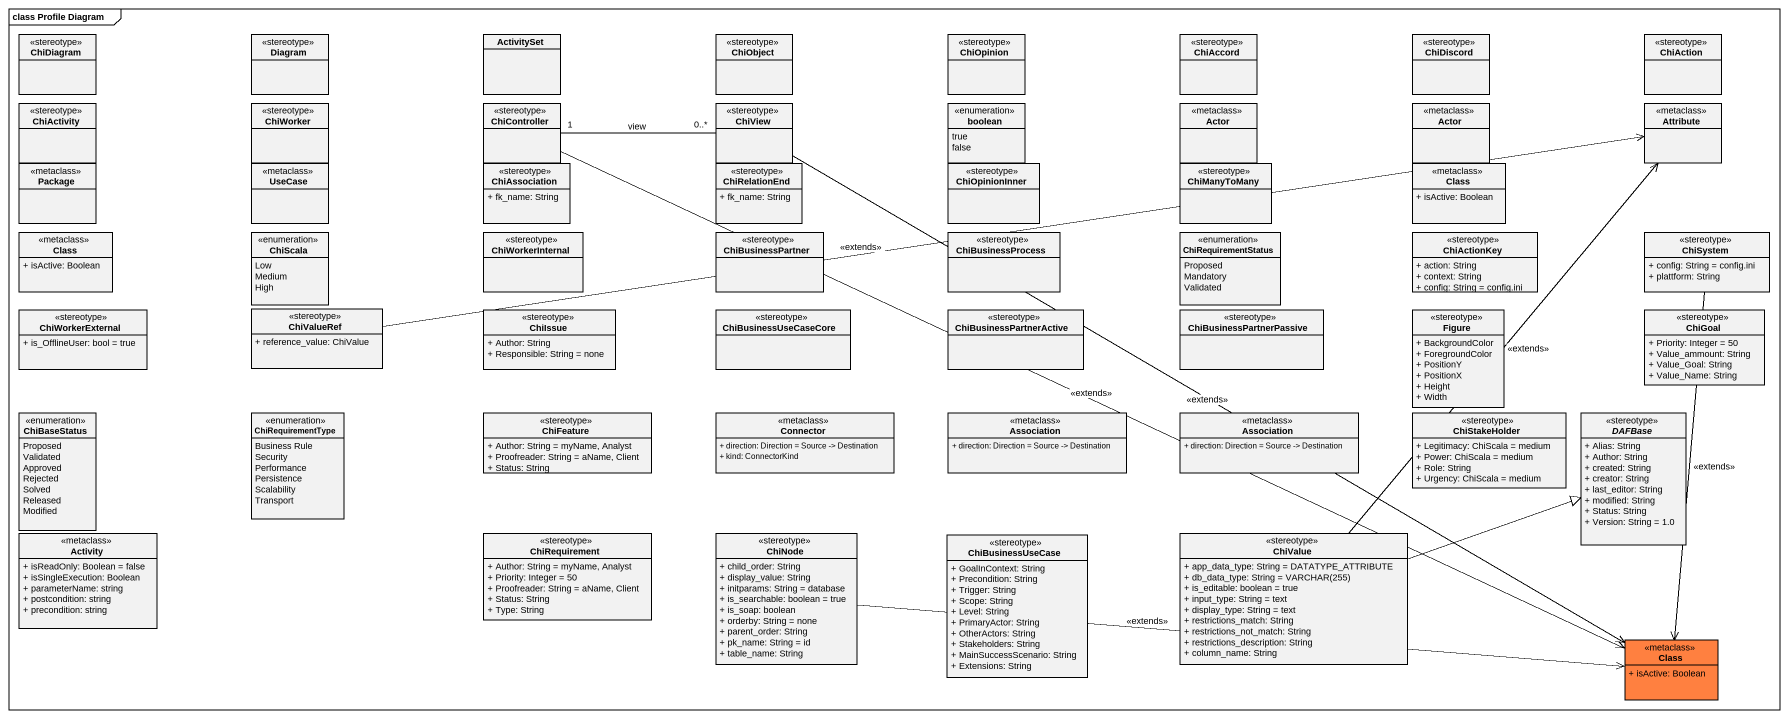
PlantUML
@startuml
mainframe class Profile Diagram
hide circle
hide empty members
skinparam classAttributeIconSize 0
class ChiDiagram <<stereotype>>
class Diagram <<stereotype>>
class ActivitySet
class ChiObject <<stereotype>>
class ChiOpinion <<stereotype>>
class ChiAccord <<stereotype>>
class ChiDiscord <<stereotype>>
class ChiAction <<stereotype>>
class ChiActivity <<stereotype>>
class ChiWorker <<stereotype>>
class ChiController <<stereotype>>
class ChiView <<stereotype>>
enum boolean {
  true
  false
}
class "Actor" as Actor_ <<metaclass>>
class "Actor" as Actor__2 <<metaclass>>
class Attribute <<metaclass>>
class "Package" as Package_ <<metaclass>>
class "UseCase" as UseCase_ <<metaclass>>
class ChiAssociation <<stereotype>> {
  + fk_name: String
}
class ChiRelationEnd <<stereotype>> {
  + fk_name: String
}
class ChiOpinionInner <<stereotype>>
class ChiManyToMany <<stereotype>>
class "Class" as Class_ <<metaclass>> {
  + isActive: Boolean
}
class "Class" as Class__2 <<metaclass>> {
  + isActive: Boolean
}
enum ChiScala {
  Low
  Medium
  High
}
class ChiWorkerInternal <<stereotype>>
class ChiBusinessPartner <<stereotype>>
class ChiBusinessProcess <<stereotype>>
enum ChiRequirementStatus {
  Proposed
  Mandatory
  Validated
}
class ChiActionKey <<stereotype>> {
  + action: String
  + context: String
  + config: String = config.ini
}
class ChiSystem <<stereotype>> {
  + config: String = config.ini
  + plattform: String
}
class ChiWorkerExternal <<stereotype>> {
  + is_OfflineUser: bool = true
}
class ChiValueRef <<stereotype>> {
  + reference_value: ChiValue
}
class ChiIssue <<stereotype>> {
  + Author: String
  + Responsible: String = none
}
class ChiBusinessUseCaseCore <<stereotype>>
class ChiBusinessPartnerActive <<stereotype>>
class ChiBusinessPartnerPassive <<stereotype>>
class Figure <<stereotype>> {
  + BackgroundColor
  + ForegroundColor
  + PositionY
  + PositionX
  + Height
  + Width
}
class ChiGoal <<stereotype>> {
  + Priority: Integer = 50
  + Value_ammount: String
  + Value_Goal: String
  + Value_Name: String
}
enum ChiBaseStatus {
  Proposed
  Validated
  Approved
  Rejected
  Solved
  Released
  Modified
}
enum ChiRequirementType {
  Business Rule
  Security
  Performance
  Persistence
  Scalability
  Transport
}
class ChiFeature <<stereotype>> {
  + Author: String = myName, Analyst
  + Proofreader: String = aName, Client
  + Status: String
}
class Connector <<metaclass>> {
  + direction: Direction = Source -> Destination
  + kind: ConnectorKind
}
class Association <<metaclass>> {
  + direction: Direction = Source -> Destination
}
class "Association" as Association_2 <<metaclass>> {
  + direction: Direction = Source -> Destination
}
class ChiStakeHolder <<stereotype>> {
  + Legitimacy: ChiScala = medium
  + Power: ChiScala = medium
  + Role: String
  + Urgency: ChiScala = medium
}
abstract class DAFBase <<stereotype>> {
  + Alias: String
  + Author: String
  + created: String
  + creator: String
  + last_editor: String
  + modified: String
  + Status: String
  + Version: String = 1.0
}
class Activity <<metaclass>> {
  + isReadOnly: Boolean = false
  + isSingleExecution: Boolean
  + parameterName: string
  + postcondition: string
  + precondition: string
}
class ChiRequirement <<stereotype>> {
  + Author: String = myName, Analyst
  + Priority: Integer = 50
  + Proofreader: String = aName, Client
  + Status: String
  + Type: String
}
class ChiNode <<stereotype>> {
  + child_order: String
  + display_value: String
  + initparams: String = database
  + is_searchable: boolean = true
  + is_soap: boolean
  + orderby: String = none
  + parent_order: String
  + pk_name: String = id
  + table_name: String
}
class ChiBusinessUseCase <<stereotype>> {
  + GoalInContext: String
  + Precondition: String
  + Trigger: String
  + Scope: String
  + Level: String
  + PrimaryActor: String
  + OtherActors: String
  + Stakeholders: String
  + MainSuccessScenario: String
  + Extensions: String
}
class ChiValue <<stereotype>> {
  + app_data_type: String = DATATYPE_ATTRIBUTE
  {field} + db_data_type: String = VARCHAR(255)
  + is_editable: boolean = true
  + input_type: String = text
  + display_type: String = text
  + restrictions_match: String
  + restrictions_not_match: String
  + restrictions_description: String
  + column_name: String
}
class "Class" as Class__3 <<metaclass>> #FF8040 {
  + isActive: Boolean
}
ChiController -right-> Class__3 : <<extends>>
ChiView "0..*" -left- "1" ChiController : view
ChiView -right-> Class__3 : <<extends>>
ChiSystem --> Class__3 : <<extends>>
ChiValueRef -right-> Attribute : <<extends>>
ChiNode -right-> Class__3 : <<extends>>
ChiValue -up-> Attribute : <<extends>>
ChiValue -right-|> DAFBase
@enduml
